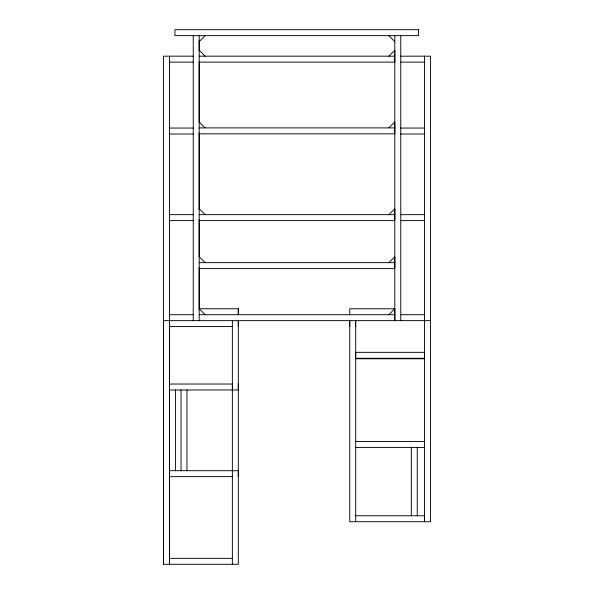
<?xml version="1.0" encoding="UTF-8"?>
<svg xmlns="http://www.w3.org/2000/svg" width="594" height="594" viewBox="0 0 594 594"><rect width="100%" height="100%" fill="white"/><g stroke="black" fill="none" stroke-linecap="round" stroke-linejoin="round"><path stroke-width="0.89" d="M238.313 326.581L238.313 320.634L238.313 564.3L163.528 564.3L163.528 320.634L430.472 320.634M199.19 320.634L199.19 35.64M232.373 389.976L232.373 384.028L169.476 384.028M238.313 476.64L238.313 470.7L169.476 470.7M238.313 384.028L238.313 389.976L169.476 389.968L169.476 564.3L169.476 56.178M238.313 308.754L238.313 314.694L238.313 308.754L199.19 308.754L205.13 314.694M349.747 326.581L349.747 320.634L349.747 521.71L430.472 521.71L430.472 56.178L400.757 56.178M349.747 314.694L349.747 308.754L394.81 308.754L394.81 320.634L394.81 35.64M355.687 326.581L355.687 320.634L355.687 521.71M199.19 41.587L205.13 35.64M388.87 56.178L394.81 50.23L394.81 62.118L199.19 62.118M388.87 127.896L394.81 121.948L394.81 133.836L199.19 133.836M388.87 214.657L394.81 208.709L394.81 220.597L199.19 220.597M388.87 262.652L394.81 256.712L394.81 268.599L199.19 268.599M388.87 314.694L394.81 308.754M193.243 56.178L163.528 56.178L163.528 564.3M199.19 56.178L394.81 56.178M169.476 62.118L193.243 62.118M400.757 62.118L424.524 62.118M199.19 127.896L394.81 127.896M169.476 128.059L193.243 128.059M400.757 128.059L424.524 128.059M169.476 134.006L193.243 134.006M400.757 134.006L424.524 134.006M169.476 214.657L193.243 214.657M199.19 214.657L394.81 214.657M400.757 214.657L424.524 214.657M169.476 220.597L193.243 220.597M400.757 220.597L424.524 220.597M199.19 262.652L394.81 262.652M169.476 314.694L193.243 314.694M199.19 314.694L394.81 314.694M400.757 314.694L424.524 314.694M169.476 326.581L232.373 326.581M355.687 358.769L424.524 358.769M355.687 441.476L424.532 441.476M355.687 447.423L424.532 447.423M169.476 476.64L232.373 476.64M355.687 515.763L424.532 515.763L424.524 521.71L424.524 56.178M169.476 558.36L232.373 558.36M388.87 35.64L394.81 41.587M199.19 50.23L205.13 56.178M199.19 121.948L205.13 127.896M199.19 208.709L205.13 214.657M199.19 256.712L205.13 262.652M417.248 447.423L417.248 515.763M411.308 447.423L411.308 515.763M400.757 35.64L400.757 320.634M232.373 320.634L232.373 564.3M199.19 41.194L199.19 50.445M199.19 61.724L199.19 122.06M199.19 132.937L199.19 209.697M199.19 219.78L199.19 256.794M199.19 267.746L199.19 309.533M193.243 35.64L193.243 320.634M186.976 389.968L186.976 470.7M181.029 389.968L181.029 470.7M175.416 389.968L175.416 470.7M169.476 326.782L169.476 384.563M355.687 352.331L355.687 358.279L424.524 358.279L424.524 352.331L355.687 352.331M418.584 29.7L174.918 29.7L174.918 35.64L418.584 35.64L418.584 29.7"/></g></svg>
